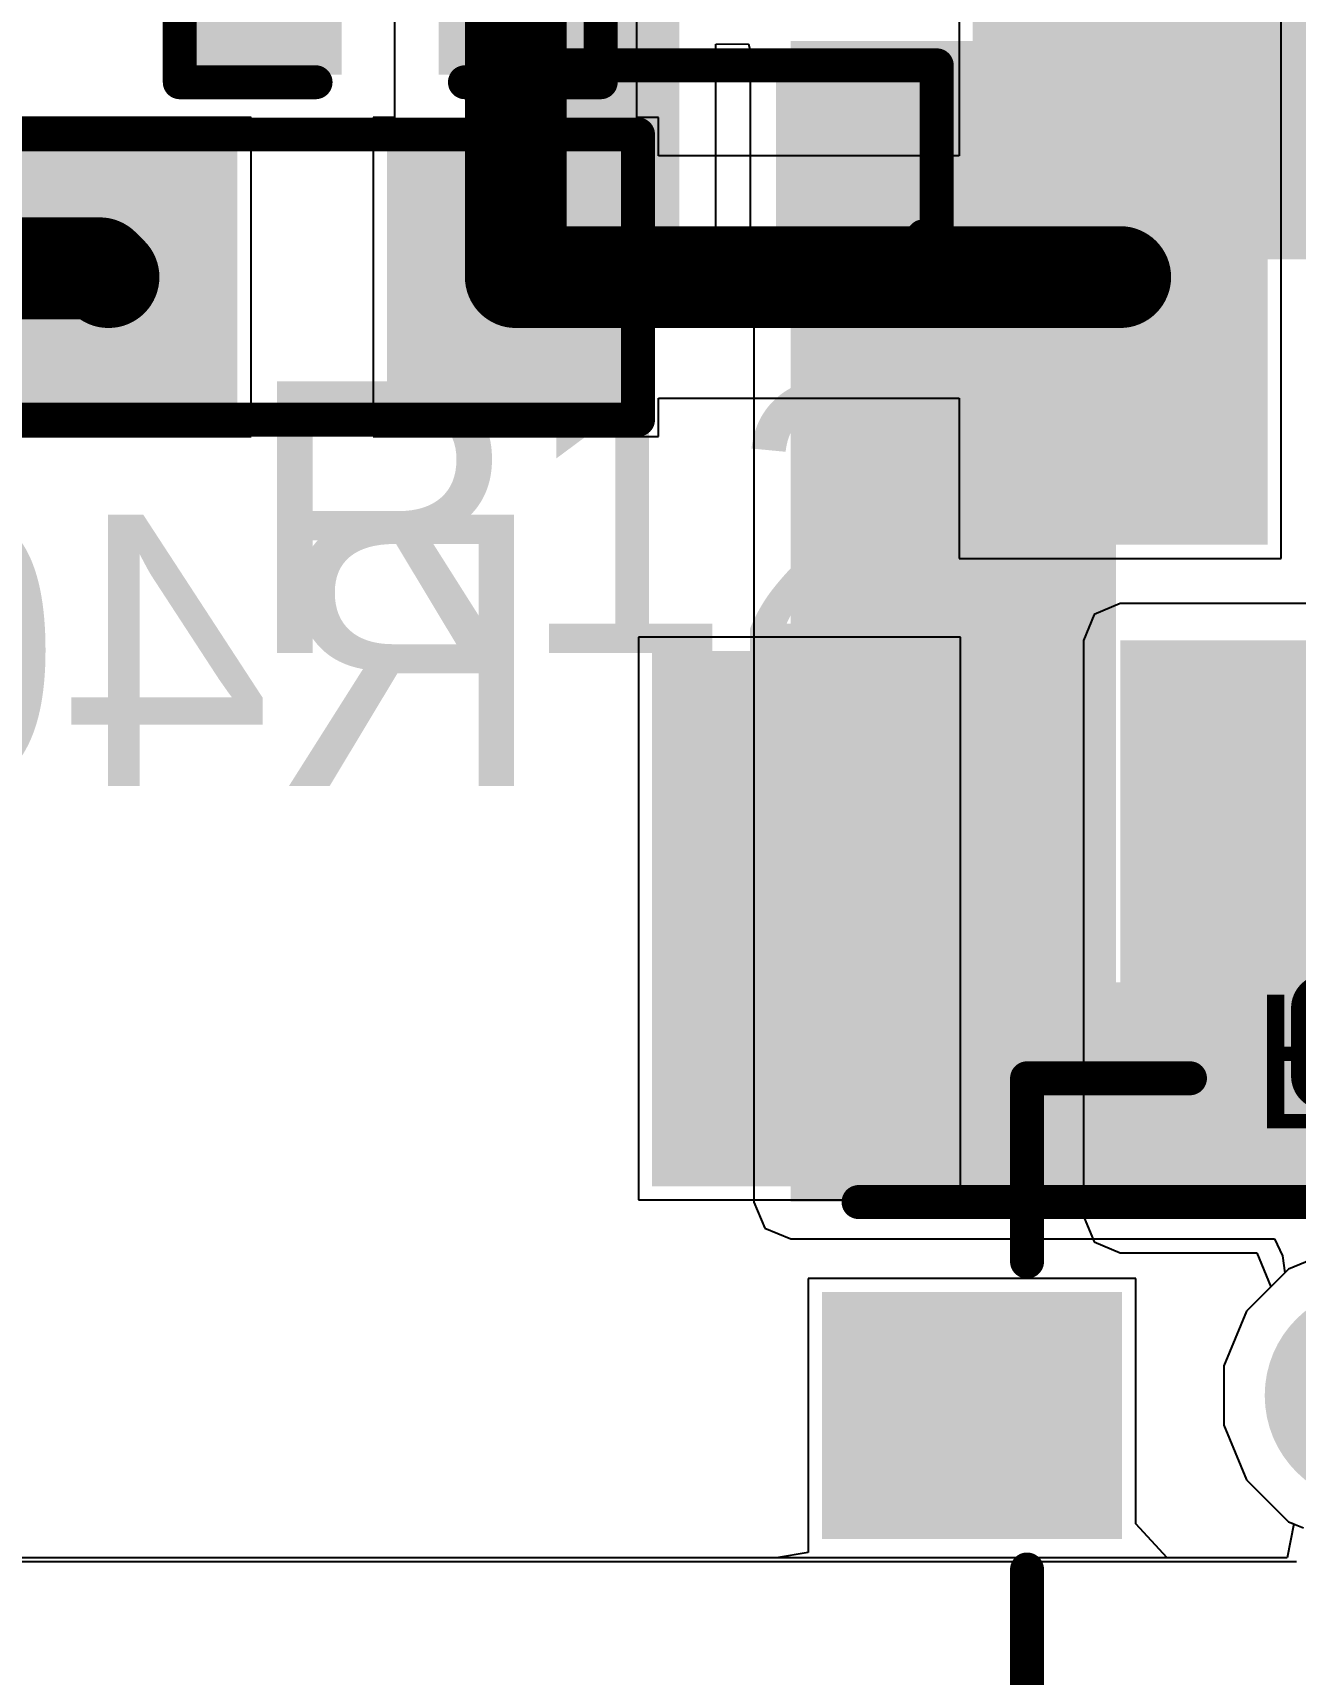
# Model space of a CAD drawing. Header units: inches. Extents: x -2.7 to 10.9, y -2.9 to 7.4.
# Drawn here: x -2.2276 to -2.0417, y 1.3895 to 1.6312 of the extents above; entities that cross this region are included whole.
import ezdxf

# ---------------------------------------------------------------- set-up
doc = ezdxf.new("R2010")
doc.units = ezdxf.units.IN
doc.header["$MEASUREMENT"] = 0
for name, color, linetype in [('Board Outline', 216, 'Continuous'), ('Bottom Layer', 5, 'Continuous'), ('Bottom Overlay', 54, 'Continuous'), ('Bottom Paste', 16, 'Continuous'), ('Bottom Solder', 6, 'Continuous'), ('Layer 2', 16, 'Continuous'), ('Layer 3', 76, 'Continuous'), ('Pad Holes', 156, 'Continuous'), ('Top Layer', 1, 'Continuous'), ('Top Overlay', 2, 'Continuous'), ('Top Paste', 8, 'Continuous'), ('Top Solder', 216, 'Continuous')]:
    doc.layers.add(name, color=color, linetype=linetype)
doc.styles.add('Arial', font='', dxfattribs={"height": 0.2})
doc.styles.get('Arial').set_extended_font_data('Arial')

# ---------------------------------------------------------------- blocks, each defined once
blk = doc.blocks.new('TP12422673_B_119')
at = {"layer": 'Bottom Layer'}
for points in [[(-0.07874, 0.08268), (-0.07874, 0.01181), (-0.11417, 0.01181), (-0.11417, 0.08268)], [(-0.12598, -0.01181), (-0.12598, -0.08268), (-0.16142, -0.08268), (-0.16142, -0.01181)]]:
    blk.add_hatch(color=5, dxfattribs=at).paths.add_polyline_path(points)
at = {"layer": 'Bottom Paste'}
for points in [[(-0.07874, 0.08268), (-0.07874, 0.01181), (-0.11417, 0.01181), (-0.11417, 0.08268)], [(-0.12598, -0.01181), (-0.12598, -0.08268), (-0.16142, -0.08268), (-0.16142, -0.01181)]]:
    blk.add_hatch(color=16, dxfattribs=at).paths.add_polyline_path(points)
at = {"layer": 'Bottom Solder'}
for points in [[(-0.07474, 0.08668), (-0.07474, 0.00781), (-0.11817, 0.00781), (-0.11817, 0.08668)], [(-0.12198, -0.00781), (-0.12198, -0.08668), (-0.16542, -0.08668), (-0.16542, -0.00781)]]:
    blk.add_hatch(color=6, dxfattribs=at).paths.add_polyline_path(points)
at = {"layer": 'Bottom Overlay'}
for points in [[(-0.12546, 0.05324, 0.005, 0.005, 0), (-0.12046, 0.04824, 0.005, 0.005, 0)], [(-0.12546, 0.04324, 0.005, 0.005, 0), (-0.12546, 0.05324, 0.005, 0.005, 0)], [(-0.12546, 0.04324, 0.005, 0.005, 0), (-0.12046, 0.04824, 0.005, 0.005, 0)], [(-0.135, -0.089, 0.005, 0.005, 0), (0.139, -0.089, 0.005, 0.005, 0)]]:
    blk.add_lwpolyline(points, format="xyseb", dxfattribs=at)
for points in [[(-0.12671, 0.05324, 0.0025, 0.0025, 1), (-0.12421, 0.05324, 0.0025, 0.0025, 1)], [(-0.12671, 0.05324, 0.0025, 0.0025, 1), (-0.12421, 0.05324, 0.0025, 0.0025, 1)], [(-0.12171, 0.04824, 0.0025, 0.0025, 1), (-0.11921, 0.04824, 0.0025, 0.0025, 1)], [(-0.12171, 0.04824, 0.0025, 0.0025, 1), (-0.11921, 0.04824, 0.0025, 0.0025, 1)], [(-0.12671, 0.04324, 0.0025, 0.0025, 1), (-0.12421, 0.04324, 0.0025, 0.0025, 1)], [(-0.12671, 0.04324, 0.0025, 0.0025, 1), (-0.12421, 0.04324, 0.0025, 0.0025, 1)], [(-0.13625, -0.089, 0.0025, 0.0025, 1), (-0.13375, -0.089, 0.0025, 0.0025, 1)]]:
    blk.add_lwpolyline(points, format="xyseb", close=True, dxfattribs=at)
at = {"layer": 'Bottom Overlay', "style": 'Arial', "text_generation_flag": 2}
blk.add_text('PCB Edge', height=0.019685, rotation=180, dxfattribs=at).set_placement((-0.07709, -0.05846))
blk = doc.blocks.new('MK_11C04_G013_141')
at = {"layer": 'Bottom Solder'}
h = blk.add_hatch(color=6, dxfattribs=at)
edge = h.paths.add_edge_path()
edge.add_arc((-0.05905, -0.02372), 0.004, 0, 360)
h = blk.add_hatch(color=6, dxfattribs=at)
edge = h.paths.add_edge_path()
edge.add_arc((0.05906, -0.02372), 0.004, 0, 360)
at = {"layer": 'Pad Holes'}
h = blk.add_hatch(color=7, dxfattribs=at)
edge = h.paths.add_edge_path()
edge.add_arc((-0.05905, -0.02372), 0.01594, 0, 360)
h = blk.add_hatch(color=7, dxfattribs=at)
edge = h.paths.add_edge_path()
edge.add_arc((0.05906, -0.02372), 0.01594, 0, 360)
at = {"layer": 'Top Layer'}
for points in [[(-0.02756, 0.00443), (-0.05118, 0.00443), (-0.05118, 0.03711), (-0.02756, 0.03711)], [(-0.01181, 0.03711), (0.01181, 0.03711), (0.01181, 0.00443), (-0.01181, 0.00443)], [(0.02756, 0.03711), (0.05118, 0.03711), (0.05118, 0.00443), (0.02756, 0.00443)], [(-0.13622, -0.0125), (-0.1, -0.0125), (-0.1, -0.04085), (-0.13622, -0.04085)], [(0.1, -0.0125), (0.13622, -0.0125), (0.13622, -0.04085), (0.1, -0.04085)]]:
    blk.add_hatch(color=1, dxfattribs=at).paths.add_polyline_path(points)
at = {"layer": 'Top Paste'}
for points in [[(-0.02756, 0.00443), (-0.05118, 0.00443), (-0.05118, 0.03711), (-0.02756, 0.03711)], [(-0.01181, 0.03711), (0.01181, 0.03711), (0.01181, 0.00443), (-0.01181, 0.00443)], [(0.02756, 0.03711), (0.05118, 0.03711), (0.05118, 0.00443), (0.02756, 0.00443)], [(-0.13622, -0.0125), (-0.1, -0.0125), (-0.1, -0.04085), (-0.13622, -0.04085)], [(0.1, -0.0125), (0.13622, -0.0125), (0.13622, -0.04085), (0.1, -0.04085)]]:
    blk.add_hatch(color=8, dxfattribs=at).paths.add_polyline_path(points)
at = {"layer": 'Top Solder'}
for points in [[(-0.02356, 0.00043), (-0.05518, 0.00043), (-0.05518, 0.04111), (-0.02356, 0.04111)], [(-0.01581, 0.04111), (0.01581, 0.04111), (0.01581, 0.00043), (-0.01581, 0.00043)], [(0.02356, 0.04111), (0.05518, 0.04111), (0.05518, 0.00043), (0.02356, 0.00043)], [(-0.14022, -0.0085), (-0.096, -0.0085), (-0.096, -0.04485), (-0.14022, -0.04485)], [(0.096, -0.0085), (0.14022, -0.0085), (0.14022, -0.04485), (0.096, -0.04485)]]:
    blk.add_hatch(color=216, dxfattribs=at).paths.add_polyline_path(points)
h = blk.add_hatch(color=216, dxfattribs=at)
edge = h.paths.add_edge_path()
edge.add_arc((-0.05905, -0.02372), 0.004, 0, 360)
h = blk.add_hatch(color=216, dxfattribs=at)
edge = h.paths.add_edge_path()
edge.add_arc((0.05906, -0.02372), 0.004, 0, 360)
at = {"layer": 'Top Overlay'}
for points in [[(-0.06611, 0.02333, 0.01, 0.01, 0), (-0.06611, 0.03333, 0.01, 0.01, 0)], [(-0.06611, 0.03333, 0.01, 0.01, 0), (-0.06111, 0.02833, 0.01, 0.01, 0)], [(-0.06611, 0.02333, 0.01, 0.01, 0), (-0.06111, 0.02833, 0.01, 0.01, 0)], [(-0.11, 0.023, 0.005, 0.005, 0), (-0.086, 0.023, 0.005, 0.005, 0)], [(-0.11, -0.004, 0.005, 0.005, 0), (-0.11, 0.023, 0.005, 0.005, 0)], [(0.086, 0.023, 0.005, 0.005, 0), (0.11, 0.023, 0.005, 0.005, 0)], [(0.11, 0.023, 0.005, 0.005, 0), (0.11, -0.004, 0.005, 0.005, 0)], [(-0.11, -0.07635, 0.005, 0.005, 0), (-0.11, -0.04935, 0.005, 0.005, 0)], [(0.11, -0.07635, 0.005, 0.005, 0), (0.11, -0.04935, 0.005, 0.005, 0)], [(-0.051, -0.06, 0.01, 0.01, 0), (-0.045, -0.054, 0.01, 0.01, 0)], [(-0.045, -0.054, 0.01, 0.01, 0), (-0.026, -0.054, 0.01, 0.01, 0)], [(-0.051, -0.068, 0.01, 0.01, 0), (-0.051, -0.06, 0.01, 0.01, 0)], [(-0.11, -0.07635, 0.005, 0.005, 0), (0.086, -0.07635, 0.005, 0.005, 0)], [(0.086, -0.07635, 0.005, 0.005, 0), (0.11, -0.07635, 0.005, 0.005, 0)]]:
    blk.add_lwpolyline(points, format="xyseb", dxfattribs=at)
for points in [[(-0.06861, 0.03333, 0.005, 0.005, 1), (-0.06361, 0.03333, 0.005, 0.005, 1)], [(-0.06861, 0.03333, 0.005, 0.005, 1), (-0.06361, 0.03333, 0.005, 0.005, 1)], [(-0.06361, 0.02833, 0.005, 0.005, 1), (-0.05861, 0.02833, 0.005, 0.005, 1)], [(-0.06361, 0.02833, 0.005, 0.005, 1), (-0.05861, 0.02833, 0.005, 0.005, 1)], [(-0.06861, 0.02333, 0.005, 0.005, 1), (-0.06361, 0.02333, 0.005, 0.005, 1)], [(-0.06861, 0.02333, 0.005, 0.005, 1), (-0.06361, 0.02333, 0.005, 0.005, 1)], [(-0.11125, 0.023, 0.0025, 0.0025, 1), (-0.10875, 0.023, 0.0025, 0.0025, 1)], [(-0.11125, 0.023, 0.0025, 0.0025, 1), (-0.10875, 0.023, 0.0025, 0.0025, 1)], [(-0.08725, 0.023, 0.0025, 0.0025, 1), (-0.08475, 0.023, 0.0025, 0.0025, 1)], [(0.08475, 0.023, 0.0025, 0.0025, 1), (0.08725, 0.023, 0.0025, 0.0025, 1)], [(0.10875, 0.023, 0.0025, 0.0025, 1), (0.11125, 0.023, 0.0025, 0.0025, 1)], [(0.10875, 0.023, 0.0025, 0.0025, 1), (0.11125, 0.023, 0.0025, 0.0025, 1)], [(-0.11125, -0.004, 0.0025, 0.0025, 1), (-0.10875, -0.004, 0.0025, 0.0025, 1)], [(0.10875, -0.004, 0.0025, 0.0025, 1), (0.11125, -0.004, 0.0025, 0.0025, 1)], [(-0.11125, -0.04935, 0.0025, 0.0025, 1), (-0.10875, -0.04935, 0.0025, 0.0025, 1)], [(0.10875, -0.04935, 0.0025, 0.0025, 1), (0.11125, -0.04935, 0.0025, 0.0025, 1)], [(-0.0475, -0.054, 0.005, 0.005, 1), (-0.0425, -0.054, 0.005, 0.005, 1)], [(-0.0475, -0.054, 0.005, 0.005, 1), (-0.0425, -0.054, 0.005, 0.005, 1)], [(-0.0285, -0.054, 0.005, 0.005, 1), (-0.0235, -0.054, 0.005, 0.005, 1)], [(-0.0535, -0.06, 0.005, 0.005, 1), (-0.0485, -0.06, 0.005, 0.005, 1)], [(-0.0535, -0.06, 0.005, 0.005, 1), (-0.0485, -0.06, 0.005, 0.005, 1)], [(-0.0535, -0.068, 0.005, 0.005, 1), (-0.0485, -0.068, 0.005, 0.005, 1)], [(-0.11125, -0.07635, 0.0025, 0.0025, 1), (-0.10875, -0.07635, 0.0025, 0.0025, 1)], [(-0.11125, -0.07635, 0.0025, 0.0025, 1), (-0.10875, -0.07635, 0.0025, 0.0025, 1)], [(0.08475, -0.07635, 0.0025, 0.0025, 1), (0.08725, -0.07635, 0.0025, 0.0025, 1)], [(0.08475, -0.07635, 0.0025, 0.0025, 1), (0.08725, -0.07635, 0.0025, 0.0025, 1)], [(0.10875, -0.07635, 0.0025, 0.0025, 1), (0.11125, -0.07635, 0.0025, 0.0025, 1)], [(0.10875, -0.07635, 0.0025, 0.0025, 1), (0.11125, -0.07635, 0.0025, 0.0025, 1)]]:
    blk.add_lwpolyline(points, format="xyseb", close=True, dxfattribs=at)
at = {"layer": 'Top Overlay', "style": 'Arial'}
blk.add_text('PCB Edge', height=0.011811, rotation=360, dxfattribs=at).set_placement((-0.01706, -0.06013))
blk = doc.blocks.new('R___0603_B_179')
at = {"layer": 'Bottom Layer'}
for points in [[(-0.045, -0.0175), (-0.045, 0.0175), (-0.015, 0.0175), (-0.015, -0.0175)], [(0.015, -0.0175), (0.015, 0.0175), (0.045, 0.0175), (0.045, -0.0175)]]:
    blk.add_hatch(color=5, dxfattribs=at).paths.add_polyline_path(points)
at = {"layer": 'Bottom Paste'}
for points in [[(-0.045, -0.0175), (-0.045, 0.0175), (-0.015, 0.0175), (-0.015, -0.0175)], [(0.015, -0.0175), (0.015, 0.0175), (0.045, 0.0175), (0.045, -0.0175)]]:
    blk.add_hatch(color=16, dxfattribs=at).paths.add_polyline_path(points)
at = {"layer": 'Bottom Solder'}
for points in [[(-0.049, -0.0215), (-0.049, 0.0215), (-0.011, 0.0215), (-0.011, -0.0215)], [(0.011, -0.0215), (0.011, 0.0215), (0.049, 0.0215), (0.049, -0.0215)]]:
    blk.add_hatch(color=6, dxfattribs=at).paths.add_polyline_path(points)
at = {"layer": 'Bottom Overlay'}
for points in [[(0.048, 0.021, 0.005, 0.005, 0), (-0.048, 0.021, 0.005, 0.005, 0)], [(-0.048, 0.021, 0.005, 0.005, 0), (-0.048, -0.021, 0.005, 0.005, 0)], [(0.048, 0.021, 0.005, 0.005, 0), (0.048, -0.021, 0.005, 0.005, 0)], [(0.048, -0.021, 0.005, 0.005, 0), (-0.048, -0.021, 0.005, 0.005, 0)]]:
    blk.add_lwpolyline(points, format="xyseb", dxfattribs=at)
for points in [[(-0.04925, 0.021, 0.0025, 0.0025, 1), (-0.04675, 0.021, 0.0025, 0.0025, 1)], [(-0.04925, 0.021, 0.0025, 0.0025, 1), (-0.04675, 0.021, 0.0025, 0.0025, 1)], [(0.04675, 0.021, 0.0025, 0.0025, 1), (0.04925, 0.021, 0.0025, 0.0025, 1)], [(0.04675, 0.021, 0.0025, 0.0025, 1), (0.04925, 0.021, 0.0025, 0.0025, 1)], [(-0.04925, -0.021, 0.0025, 0.0025, 1), (-0.04675, -0.021, 0.0025, 0.0025, 1)], [(-0.04925, -0.021, 0.0025, 0.0025, 1), (-0.04675, -0.021, 0.0025, 0.0025, 1)], [(0.04675, -0.021, 0.0025, 0.0025, 1), (0.04925, -0.021, 0.0025, 0.0025, 1)], [(0.04675, -0.021, 0.0025, 0.0025, 1), (0.04925, -0.021, 0.0025, 0.0025, 1)]]:
    blk.add_lwpolyline(points, format="xyseb", close=True, dxfattribs=at)
blk = doc.blocks.new('R___0402_202')
at = {"layer": 'Top Layer'}
for points in [[(-0.0275, -0.0125), (-0.0275, 0.0125), (-0.0095, 0.0125), (-0.0095, -0.0125)], [(0.0095, -0.0125), (0.0095, 0.0125), (0.0275, 0.0125), (0.0275, -0.0125)]]:
    blk.add_hatch(color=1, dxfattribs=at).paths.add_polyline_path(points)
at = {"layer": 'Top Paste'}
for points in [[(-0.0275, -0.0125), (-0.0275, 0.0125), (-0.0095, 0.0125), (-0.0095, -0.0125)], [(0.0095, -0.0125), (0.0095, 0.0125), (0.0275, 0.0125), (0.0275, -0.0125)]]:
    blk.add_hatch(color=8, dxfattribs=at).paths.add_polyline_path(points)
at = {"layer": 'Top Solder'}
for points in [[(-0.02967, -0.01467), (-0.02967, 0.01467), (-0.00733, 0.01467), (-0.00733, -0.01467)], [(0.00733, -0.01467), (0.00733, 0.01467), (0.02967, 0.01467), (0.02967, -0.01467)]]:
    blk.add_hatch(color=216, dxfattribs=at).paths.add_polyline_path(points)
at = {"layer": 'Top Overlay'}
for points in [[(-0.031, -0.016, 0.005, 0.005, 0), (-0.031, 0.016, 0.005, 0.005, 0)], [(-0.031, 0.016, 0.005, 0.005, 0), (0.031, 0.016, 0.005, 0.005, 0)], [(0.031, -0.016, 0.005, 0.005, 0), (0.031, 0.016, 0.005, 0.005, 0)], [(-0.031, -0.016, 0.005, 0.005, 0), (0.031, -0.016, 0.005, 0.005, 0)], [(-0.032, -0.017, 0.000127, 0.000127, 0), (0.032, -0.017, 0.000127, 0.000127, 0)]]:
    blk.add_lwpolyline(points, format="xyseb", dxfattribs=at)
for points in [[(-0.03225, 0.016, 0.0025, 0.0025, 1), (-0.02975, 0.016, 0.0025, 0.0025, 1)], [(-0.03225, 0.016, 0.0025, 0.0025, 1), (-0.02975, 0.016, 0.0025, 0.0025, 1)], [(0.02975, 0.016, 0.0025, 0.0025, 1), (0.03225, 0.016, 0.0025, 0.0025, 1)], [(0.02975, 0.016, 0.0025, 0.0025, 1), (0.03225, 0.016, 0.0025, 0.0025, 1)], [(-0.03225, -0.016, 0.0025, 0.0025, 1), (-0.02975, -0.016, 0.0025, 0.0025, 1)], [(-0.03225, -0.016, 0.0025, 0.0025, 1), (-0.02975, -0.016, 0.0025, 0.0025, 1)], [(0.02975, -0.016, 0.0025, 0.0025, 1), (0.03225, -0.016, 0.0025, 0.0025, 1)], [(0.02975, -0.016, 0.0025, 0.0025, 1), (0.03225, -0.016, 0.0025, 0.0025, 1)], [(-0.03203, -0.017, 0.0000635, 0.0000635, 1), (-0.03197, -0.017, 0.0000635, 0.0000635, 1)], [(0.03197, -0.017, 0.0000635, 0.0000635, 1), (0.03203, -0.017, 0.0000635, 0.0000635, 1)]]:
    blk.add_lwpolyline(points, format="xyseb", close=True, dxfattribs=at)
blk = doc.blocks.new('C___0402_B_294')
at = {"layer": 'Bottom Layer'}
for points in [[(-0.0095, 0.0125), (-0.0095, -0.0125), (-0.0275, -0.0125), (-0.0275, 0.0125)], [(0.0275, 0.0125), (0.0275, -0.0125), (0.0095, -0.0125), (0.0095, 0.0125)]]:
    blk.add_hatch(color=5, dxfattribs=at).paths.add_polyline_path(points)
at = {"layer": 'Bottom Paste'}
for points in [[(-0.0095, 0.0125), (-0.0095, -0.0125), (-0.0275, -0.0125), (-0.0275, 0.0125)], [(0.0275, 0.0125), (0.0275, -0.0125), (0.0095, -0.0125), (0.0095, 0.0125)]]:
    blk.add_hatch(color=16, dxfattribs=at).paths.add_polyline_path(points)
at = {"layer": 'Bottom Solder'}
for points in [[(-0.00714, 0.01486), (-0.00714, -0.01486), (-0.02986, -0.01486), (-0.02986, 0.01486)], [(0.02986, 0.01486), (0.02986, -0.01486), (0.00714, -0.01486), (0.00714, 0.01486)]]:
    blk.add_hatch(color=6, dxfattribs=at).paths.add_polyline_path(points)
at = {"layer": 'Bottom Overlay'}
for points in [[(-0.031, -0.016, 0.005, 0.005, 0), (-0.031, 0.016, 0.005, 0.005, 0)], [(-0.031, 0.016, 0.005, 0.005, 0), (-0.011, 0.016, 0.005, 0.005, 0)], [(0.011, 0.016, 0.005, 0.005, 0), (0.031, 0.016, 0.005, 0.005, 0)], [(0.031, -0.016, 0.005, 0.005, 0), (0.031, 0.016, 0.005, 0.005, 0)], [(-0.031, -0.016, 0.005, 0.005, 0), (-0.011, -0.016, 0.005, 0.005, 0)], [(0.011, -0.016, 0.005, 0.005, 0), (0.031, -0.016, 0.005, 0.005, 0)]]:
    blk.add_lwpolyline(points, format="xyseb", dxfattribs=at)
for points in [[(-0.03225, 0.016, 0.0025, 0.0025, 1), (-0.02975, 0.016, 0.0025, 0.0025, 1)], [(-0.03225, 0.016, 0.0025, 0.0025, 1), (-0.02975, 0.016, 0.0025, 0.0025, 1)], [(-0.01225, 0.016, 0.0025, 0.0025, 1), (-0.00975, 0.016, 0.0025, 0.0025, 1)], [(0.00975, 0.016, 0.0025, 0.0025, 1), (0.01225, 0.016, 0.0025, 0.0025, 1)], [(0.02975, 0.016, 0.0025, 0.0025, 1), (0.03225, 0.016, 0.0025, 0.0025, 1)], [(0.02975, 0.016, 0.0025, 0.0025, 1), (0.03225, 0.016, 0.0025, 0.0025, 1)], [(-0.03225, -0.016, 0.0025, 0.0025, 1), (-0.02975, -0.016, 0.0025, 0.0025, 1)], [(-0.03225, -0.016, 0.0025, 0.0025, 1), (-0.02975, -0.016, 0.0025, 0.0025, 1)], [(-0.01225, -0.016, 0.0025, 0.0025, 1), (-0.00975, -0.016, 0.0025, 0.0025, 1)], [(0.00975, -0.016, 0.0025, 0.0025, 1), (0.01225, -0.016, 0.0025, 0.0025, 1)], [(0.02975, -0.016, 0.0025, 0.0025, 1), (0.03225, -0.016, 0.0025, 0.0025, 1)], [(0.02975, -0.016, 0.0025, 0.0025, 1), (0.03225, -0.016, 0.0025, 0.0025, 1)]]:
    blk.add_lwpolyline(points, format="xyseb", close=True, dxfattribs=at)

msp = doc.modelspace()

# ---------------------------------------------------------------- hatches: boundary and pattern name
at = {"layer": 'Bottom Layer'}
msp.add_hatch(color=5, dxfattribs=at).paths.add_polyline_path([(-2.06746, 1.45694), (-1.86869, 1.45694), (-1.86869, 1.54173), (-2.06746, 1.54173)])
at = {"layer": 'Top Layer'}
for points in [[(-2.0574, 1.59784), (-2.02869, 1.59784), (-2.02869, 1.73763), (-2.0574, 1.73763)], [(-2.15284, 1.59793), (-2.13241, 1.59793), (-2.13241, 1.691), (-2.15284, 1.691)], [(-2.11598, 1.459), (-2.0681, 1.459), (-2.0681, 1.63), (-2.11598, 1.63)], [(-2.11598, 1.59784), (-2.02869, 1.59784), (-2.02869, 1.63), (-2.11598, 1.63)], [(-2.11598, 1.459), (-1.99874, 1.459), (-1.99874, 1.49134), (-2.11598, 1.49134)]]:
    msp.add_hatch(color=1, dxfattribs=at).paths.add_polyline_path(points)

# ---------------------------------------------------------------- linework, layer by layer
at = {"layer": 'Board Outline'}
msp.add_lwpolyline([(-2.49969, 1.37795, 0.005, 0.005, -0.740599), (2.8433, 0.25075, 0.005, 0.005, 0)], format="xyseb", dxfattribs=at)
at = {"layer": 'Bottom Layer'}
for p, q in [((-2.17433, 1.63994), (-2.17433, 1.61874)), ((-2.13864, 1.61874), (-2.13864, 1.63952)), ((-2.09117, 1.63668), (-2.09117, 1.61309)), ((-2.04374, 1.55381), (-2.04374, 1.63668)), ((-2.19548, 1.61874), (-2.23748, 1.61874)), ((-2.19548, 1.57174), (-2.19548, 1.61874)), ((-2.17433, 1.61874), (-2.17748, 1.61874)), ((-2.17748, 1.61874), (-2.17748, 1.57174)), ((-2.13548, 1.61874), (-2.13864, 1.61874)), ((-2.13548, 1.61309), (-2.13548, 1.61874)), ((-2.09117, 1.61309), (-2.13548, 1.61309)), ((-2.13548, 1.57174), (-2.13548, 1.5774)), ((-2.13548, 1.5774), (-2.09117, 1.5774)), ((-2.09117, 1.5774), (-2.09117, 1.55381)), ((-2.23748, 1.57174), (-2.19548, 1.57174)), ((-2.17748, 1.57174), (-2.13548, 1.57174)), ((-2.09117, 1.55381), (-2.04374, 1.55381)), ((-2.07128, 1.54556), (-2.07287, 1.54173)), ((-2.06746, 1.54714), (-2.07128, 1.54556)), ((-2.02646, 1.54714), (-2.06746, 1.54714)), ((-2.09098, 1.54219), (-2.13842, 1.54219)), ((-2.13842, 1.54219), (-2.13842, 1.45932)), ((-2.09098, 1.45932), (-2.09098, 1.54219)), ((-2.07287, 1.54173), (-2.07287, 1.45694)), ((-2.13842, 1.45932), (-2.09098, 1.45932)), ((-2.07287, 1.45694), (-2.07128, 1.45312)), ((-2.07128, 1.45312), (-2.06746, 1.45153)), ((-2.06746, 1.45153), (-2.04732, 1.45153)), ((-2.04732, 1.45153), (-2.04525, 1.44653)), ((-2.04525, 1.44653), (-2.04884, 1.44294)), ((-2.04884, 1.44294), (-2.05218, 1.43488)), ((-2.05218, 1.43488), (-2.05218, 1.42615)), ((-2.05218, 1.42615), (-2.04884, 1.41808)), ((-2.04884, 1.41808), (-2.04267, 1.41191)), ((-2.04267, 1.41191), (-2.04187, 1.41158)), ((-2.04187, 1.41158), (-2.04287, 1.40658)), ((-2.04287, 1.40658), (-2.44408, 1.40658))]:
    msp.add_line(p, q, dxfattribs=at)
for points in [[(-2.15648, 1.59524, 0.015, 0.015, 0), (-2.15648, 1.63994, 0.015, 0.015, 0)], [(-2.24813, 1.59654, 0.015, 0.015, 0), (-2.21778, 1.59654, 0.015, 0.015, 0)], [(-2.21778, 1.59654, 0.015, 0.015, 0), (-2.21648, 1.59524, 0.015, 0.015, 0)], [(-2.15648, 1.59524, 0.015, 0.015, 0), (-2.06746, 1.59524, 0.015, 0.015, 0)]]:
    msp.add_lwpolyline(points, format="xyseb", dxfattribs=at)
for points in [[(-2.22153, 1.59654, 0.0075, 0.0075, 1), (-2.21403, 1.59654, 0.0075, 0.0075, 1)], [(-2.22153, 1.59654, 0.0075, 0.0075, 1), (-2.21403, 1.59654, 0.0075, 0.0075, 1)], [(-2.22023, 1.59524, 0.0075, 0.0075, 1), (-2.21273, 1.59524, 0.0075, 0.0075, 1)], [(-2.16023, 1.59524, 0.0075, 0.0075, 1), (-2.15273, 1.59524, 0.0075, 0.0075, 1)], [(-2.16023, 1.59524, 0.0075, 0.0075, 1), (-2.15273, 1.59524, 0.0075, 0.0075, 1)], [(-2.07121, 1.59524, 0.0075, 0.0075, 1), (-2.06371, 1.59524, 0.0075, 0.0075, 1)]]:
    msp.add_lwpolyline(points, format="xyseb", close=True, dxfattribs=at)
at = {"layer": 'Layer 2'}
for p, q in [((-2.0346, 1.45246), (-2.04267, 1.44912)), ((-2.04267, 1.44912), (-2.04884, 1.44294)), ((-2.04884, 1.44294), (-2.05218, 1.43488)), ((-2.05218, 1.43488), (-2.05218, 1.42615)), ((-2.05218, 1.42615), (-2.04884, 1.41808)), ((-2.04884, 1.41808), (-2.04267, 1.41191)), ((-2.04267, 1.41191), (-2.04187, 1.41158)), ((-2.04187, 1.41158), (-2.04287, 1.40658)), ((-2.04287, 1.40658), (-2.4433, 1.40658))]:
    msp.add_line(p, q, dxfattribs=at)
at = {"layer": 'Layer 3'}
for p, q in [((-2.0346, 1.45246), (-2.04267, 1.44912)), ((-2.04267, 1.44912), (-2.04884, 1.44294)), ((-2.04884, 1.44294), (-2.05218, 1.43488)), ((-2.05218, 1.43488), (-2.05218, 1.42615)), ((-2.05218, 1.42615), (-2.04884, 1.41808)), ((-2.04884, 1.41808), (-2.04267, 1.41191)), ((-2.04267, 1.41191), (-2.04048, 1.411)), ((-2.04147, 1.406), (-2.44905, 1.406))]:
    msp.add_line(p, q, dxfattribs=at)
at = {"layer": 'Top Layer'}
for p, q in [((-2.15825, 1.65016), (-2.15825, 1.62893)), ((-2.127, 1.62957), (-2.12221, 1.62961)), ((-2.127, 1.59793), (-2.127, 1.62957)), ((-2.12221, 1.62961), (-2.12198, 1.62859)), ((-2.15825, 1.62893), (-2.15898, 1.62893)), ((-2.15898, 1.62893), (-2.15898, 1.59193)), ((-2.12198, 1.62859), (-2.12198, 1.59193)), ((-2.12858, 1.5941), (-2.127, 1.59793)), ((-2.12898, 1.59394), (-2.12858, 1.5941)), ((-2.12898, 1.59193), (-2.12898, 1.59394)), ((-2.15898, 1.59193), (-2.12898, 1.59193)), ((-2.12198, 1.59193), (-2.1214, 1.59193)), ((-2.1214, 1.59193), (-2.1214, 1.49134)), ((-2.1214, 1.49134), (-2.1214, 1.459)), ((-2.1214, 1.459), (-2.11981, 1.45517)), ((-2.11981, 1.45517), (-2.11598, 1.45359)), ((-2.11598, 1.45359), (-2.04473, 1.45359)), ((-2.04473, 1.45359), (-2.04356, 1.45106)), ((-2.04356, 1.45106), (-2.04319, 1.44859)), ((-2.04319, 1.44859), (-2.04884, 1.44294)), ((-2.06518, 1.44773), (-2.1134, 1.44773)), ((-2.1134, 1.44773), (-2.1134, 1.40739)), ((-2.06518, 1.41158), (-2.06518, 1.44773)), ((-2.04884, 1.44294), (-2.05218, 1.43488)), ((-2.05218, 1.43488), (-2.05218, 1.42615)), ((-2.05218, 1.42615), (-2.04884, 1.41808)), ((-2.04884, 1.41808), (-2.04267, 1.41191)), ((-2.04267, 1.41191), (-2.04187, 1.41158)), ((-2.06052, 1.40658), (-2.06518, 1.41158)), ((-2.04187, 1.41158), (-2.04287, 1.40658)), ((-2.1134, 1.40739), (-2.11807, 1.40658)), ((-2.11807, 1.40658), (-2.4433, 1.40658)), ((-2.04287, 1.40658), (-2.06052, 1.40658))]:
    msp.add_line(p, q, dxfattribs=at)

# ---------------------------------------------------------------- block references
for name, p in [('C___0402_B_294', (-2.17498, 1.63994)), ('TP12422673_B_119', (-1.971, 1.548)), ('R___0402_202', (-2.12548, 1.61043)), ('MK_11C04_G013_141', (-1.97118, 1.45423))]:
    msp.add_blockref(name, p)
at = {"rotation": 180}
msp.add_blockref('R___0603_B_179', (-2.18648, 1.59524), dxfattribs=at)

# ---------------------------------------------------------------- texts
at = {"layer": 'Bottom Overlay', "style": 'Arial', "text_generation_flag": 2}
msp.add_text('R40', height=0.04, dxfattribs=at).set_placement((-2.15215, 1.52027))
at = {"layer": 'Top Overlay', "style": 'Arial'}
msp.add_text('R12', height=0.04, dxfattribs=at).set_placement((-2.19622, 1.53987))

doc.saveas('drawing.dxf')
